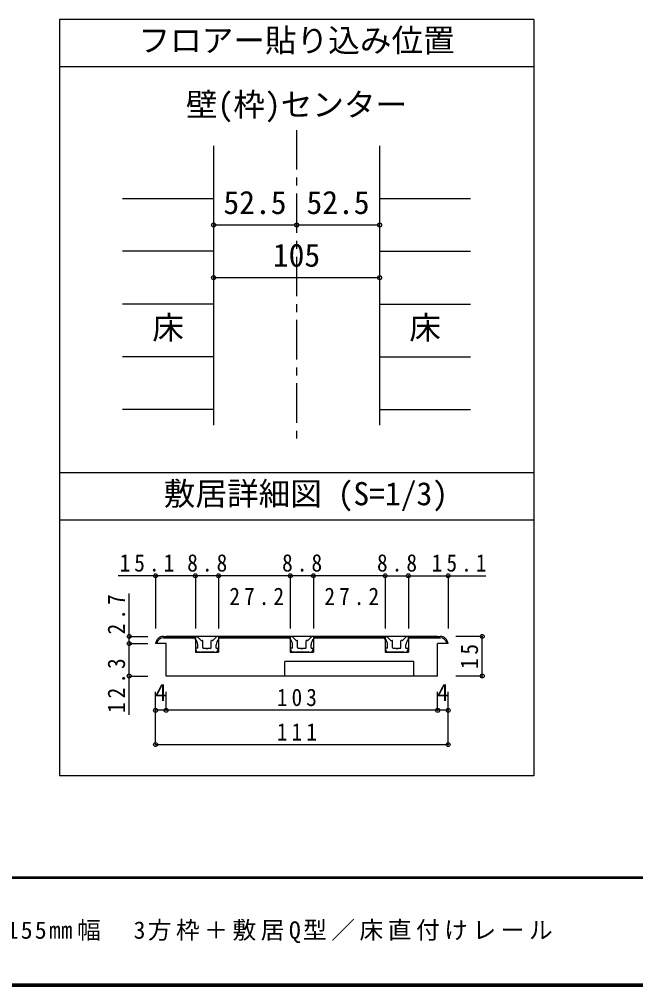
# Model space of a CAD drawing. Units: millimetres at full size, sheet at 1:5, with parts at other scales. Extents: x -973 to 977, y -701 to 696.
# Drawn here: x -394 to -4, y -701 to -90 of the extents above; entities that cross this region are included whole.
import ezdxf
from ezdxf.enums import TextEntityAlignment as Align

# ---------------------------------------------------------------- set-up
doc = ezdxf.new("R2010")
doc.units = ezdxf.units.MM
doc.header["$LTSCALE"] = 5
doc.header["$PDMODE"] = 32
doc.header["$PDSIZE"] = 2.5
doc.linetypes.add('CHAIN1', pattern=[8, 5, -1, 1, -1])
for name, color, linetype in [('0-1_通り芯', 4, 'CHAIN1'), ('0-3_仕上げ', 7, 'Continuous'), ('0-4_枠', 3, 'Continuous'), ('0-A_文字', 3, 'Continuous'), ('0-B_寸法', 7, 'Continuous'), ('2-4_枠', 3, 'Continuous'), ('2-7_金物', 7, 'Continuous'), ('2-B_ﾊｯﾁ', 3, 'Continuous'), ('F-1_枠', 6, 'Continuous'), ('F-A_文字', 7, 'Continuous')]:
    doc.layers.add(name, color=color, linetype=linetype)
doc.styles.add('ＭＳ ゴシック', font='')
doc.styles.get('ＭＳ ゴシック').set_extended_font_data('MS Gothic')

msp = doc.modelspace()

# ---------------------------------------------------------------- linework, layer by layer
at = {"layer": '0-1_通り芯'}
msp.add_line((-218.347, -159.5), (-218.347, -356.007), dxfattribs=at)
at = {"layer": '0-3_仕上げ', "color": 4}
for p, q in [((-328.347, -202.801), (-270.847, -202.801)), ((-165.847, -202.801), (-108.347, -202.801)), ((-270.847, -236.103), (-328.347, -236.103)), ((-165.847, -236.103), (-108.347, -236.103)), ((-270.847, -269.404), (-328.347, -269.404)), ((-165.847, -269.404), (-108.347, -269.404)), ((-270.847, -302.706), (-328.347, -302.706)), ((-165.847, -302.706), (-108.347, -302.706)), ((-270.847, -336.007), (-328.347, -336.007)), ((-165.847, -336.007), (-108.347, -336.007))]:
    msp.add_line(p, q, dxfattribs=at)
at = {"layer": '0-4_枠'}
for p, q in [((-270.847, -169.5), (-270.847, -346.007)), ((-165.847, -169.5), (-165.847, -346.007))]:
    msp.add_line(p, q, dxfattribs=at)
at = {"layer": '0-A_文字'}
for p, q in [((-368.347, -89.5), (-368.347, -567.5)), ((-68.347, -89.5), (-368.347, -89.5)), ((-68.347, -89.5), (-68.347, -567.5)), ((-68.347, -119.5), (-368.347, -119.5)), ((-68.347, -376.007), (-368.347, -376.007)), ((-68.347, -406.007), (-368.347, -406.007)), ((-68.347, -567.5), (-368.347, -567.5))]:
    msp.add_line(p, q, dxfattribs=at)
at = {"layer": '0-B_寸法', "color": 4}
for p, q in [((-270.847, -219.452), (-218.347, -219.452)), ((-218.347, -219.452), (-165.847, -219.452)), ((-270.847, -252.753), (-165.847, -252.753))]:
    msp.add_line(p, q, dxfattribs=at)
at = {"layer": '0-B_寸法'}
for p in [(-270.847, -219.452), (-218.347, -219.452), (-165.847, -219.452), (-270.847, -252.753), (-165.847, -252.753)]:
    msp.add_point(p, dxfattribs=at)
at = {"layer": '2-4_枠'}
for p, q in [((-302.514, -479.502), (-282.347, -479.502)), ((-302.514, -479.502), (-282.347, -479.502)), ((-302.514, -480.335), (-282.347, -480.335)), ((-302.514, -480.335), (-282.347, -480.335)), ((-129.18, -479.502), (-300.847, -479.502)), ((-267.68, -479.502), (-267.68, -489.502)), ((-267.68, -479.502), (-222.347, -479.502)), ((-267.68, -479.502), (-222.347, -479.502)), ((-267.68, -480.335), (-222.347, -480.335)), ((-267.68, -480.335), (-222.347, -480.335)), ((-207.68, -479.502), (-162.347, -479.502)), ((-207.68, -479.502), (-162.347, -479.502)), ((-207.68, -479.502), (-207.68, -489.502)), ((-207.68, -480.335), (-162.347, -480.335)), ((-207.68, -480.335), (-162.347, -480.335)), ((-162.347, -479.502), (-162.347, -489.502)), ((-147.68, -479.502), (-147.68, -489.502)), ((-147.68, -479.502), (-127.514, -479.502)), ((-147.68, -479.502), (-127.514, -479.502)), ((-147.68, -480.335), (-127.514, -480.335)), ((-147.68, -480.335), (-127.514, -480.335)), ((-300.847, -484.002), (-307.514, -484.002)), ((-300.847, -504.502), (-300.847, -484.002)), ((-129.18, -504.502), (-129.18, -484.002)), ((-122.539, -484.002), (-129.18, -484.002)), ((-282.347, -489.502), (-267.68, -489.502)), ((-222.347, -489.502), (-207.68, -489.502)), ((-162.347, -489.502), (-147.68, -489.502)), ((-162.347, -489.502), (-147.68, -489.502)), ((-225.847, -504.502), (-225.847, -495.335)), ((-144.18, -495.335), (-225.847, -495.335)), ((-144.18, -504.502), (-144.18, -495.335)), ((-129.18, -504.502), (-300.847, -504.502)), ((-129.18, -504.502), (-300.847, -504.502))]:
    msp.add_line(p, q, dxfattribs=at)
for points in [[(-282.347, -479.502), (-282.347, -489.502), (-267.68, -489.502)], [(-222.347, -479.502), (-222.347, -489.502), (-207.68, -489.502)]]:
    msp.add_lwpolyline(points, dxfattribs=at)
for centre, major_axis, start_param, end_param in [((-302.514, -484.502), (5, 0), 1.5707963, 3.0414159), ((-302.514, -484.502), (5, 0), 1.5707963, 3.041421), ((-302.514, -484.502), (4.167, 0), 1.5707963, 3.0212916), ((-302.514, -484.502), (4.167, 0), 1.5707963, 3.0212977), ((-127.514, -484.502), (5, 0), 0.1001767, 1.5707963), ((-127.514, -484.502), (4.167, 0), 0.1203011, 1.5707963)]:
    msp.add_ellipse(centre, major_axis=major_axis, ratio=0.999999, start_param=start_param, end_param=end_param, dxfattribs=at)
at = {"layer": '2-7_金物'}
for p, q in [((-282.514, -479.502), (-281.609, -479.502)), ((-282.514, -481.169), (-282.514, -479.502)), ((-282.514, -479.502), (-281.609, -479.502)), ((-278.91, -481.855), (-281.019, -479.746)), ((-278.91, -481.855), (-281.019, -479.746)), ((-278.556, -482.002), (-278.014, -482.002)), ((-278.556, -482.002), (-278.014, -482.002)), ((-277.68, -486.502), (-277.68, -482.335)), ((-272.347, -486.502), (-272.347, -482.335)), ((-271.471, -482.002), (-272.014, -482.002)), ((-271.471, -482.002), (-272.014, -482.002)), ((-271.117, -481.855), (-269.008, -479.746)), ((-271.117, -481.855), (-269.008, -479.746)), ((-267.514, -479.502), (-268.418, -479.502)), ((-222.514, -479.502), (-221.609, -479.502)), ((-222.514, -481.169), (-222.514, -479.502)), ((-222.514, -479.502), (-221.609, -479.502)), ((-218.91, -481.855), (-221.019, -479.746)), ((-218.91, -481.855), (-221.019, -479.746)), ((-218.556, -482.002), (-218.014, -482.002)), ((-218.556, -482.002), (-218.014, -482.002)), ((-217.68, -486.502), (-217.68, -482.335)), ((-212.347, -486.502), (-212.347, -482.335)), ((-211.471, -482.002), (-212.014, -482.002)), ((-211.471, -482.002), (-212.014, -482.002)), ((-211.117, -481.855), (-209.008, -479.746)), ((-211.117, -481.855), (-209.008, -479.746)), ((-207.514, -479.502), (-208.418, -479.502)), ((-162.514, -479.502), (-161.609, -479.502)), ((-162.514, -481.169), (-162.514, -479.502)), ((-162.514, -479.502), (-161.609, -479.502)), ((-158.91, -481.855), (-161.019, -479.746)), ((-158.91, -481.855), (-161.019, -479.746)), ((-158.556, -482.002), (-158.014, -482.002)), ((-158.556, -482.002), (-158.014, -482.002)), ((-157.68, -486.502), (-157.68, -482.335)), ((-152.347, -486.502), (-152.347, -482.335)), ((-151.471, -482.002), (-152.014, -482.002)), ((-151.471, -482.002), (-152.014, -482.002)), ((-151.117, -481.855), (-149.008, -479.746)), ((-151.117, -481.855), (-149.008, -479.746)), ((-147.514, -479.502), (-148.418, -479.502)), ((-281.347, -489.502), (-282.157, -487.458)), ((-281.347, -489.502), (-282.157, -487.458)), ((-280.847, -487.002), (-281.847, -487.002)), ((-280.847, -487.002), (-281.847, -487.002)), ((-280.847, -487.002), (-280.847, -484.895)), ((-275.014, -487.502), (-274.514, -487.002)), ((-275.014, -487.502), (-274.514, -487.002)), ((-274.514, -487.002), (-272.847, -487.002)), ((-274.514, -487.002), (-272.847, -487.002)), ((-269.18, -487.002), (-269.18, -484.895)), ((-269.18, -487.002), (-268.18, -487.002)), ((-269.18, -487.002), (-268.18, -487.002)), ((-268.68, -489.502), (-267.87, -487.458)), ((-268.68, -489.502), (-267.87, -487.458)), ((-221.347, -489.502), (-222.157, -487.458)), ((-221.347, -489.502), (-222.157, -487.458)), ((-220.847, -487.002), (-221.847, -487.002)), ((-220.847, -487.002), (-221.847, -487.002)), ((-220.847, -487.002), (-220.847, -484.895)), ((-215.014, -487.502), (-214.514, -487.002)), ((-215.014, -487.502), (-214.514, -487.002)), ((-214.514, -487.002), (-212.847, -487.002)), ((-214.514, -487.002), (-212.847, -487.002)), ((-209.18, -487.002), (-209.18, -484.895)), ((-209.18, -487.002), (-208.18, -487.002)), ((-209.18, -487.002), (-208.18, -487.002)), ((-208.68, -489.502), (-207.87, -487.458)), ((-208.68, -489.502), (-207.87, -487.458)), ((-161.347, -489.502), (-162.157, -487.458)), ((-161.347, -489.502), (-162.157, -487.458)), ((-160.847, -487.002), (-161.847, -487.002)), ((-160.847, -487.002), (-161.847, -487.002)), ((-160.847, -487.002), (-160.847, -484.895)), ((-155.014, -487.502), (-154.514, -487.002)), ((-155.014, -487.502), (-154.514, -487.002)), ((-154.514, -487.002), (-152.847, -487.002)), ((-154.514, -487.002), (-152.847, -487.002)), ((-149.18, -487.002), (-149.18, -484.895)), ((-149.18, -487.002), (-148.18, -487.002)), ((-149.18, -487.002), (-148.18, -487.002)), ((-148.68, -489.502), (-147.87, -487.458)), ((-148.68, -489.502), (-147.87, -487.458)), ((-279.514, -489.502), (-281.347, -489.502)), ((-279.514, -489.502), (-281.347, -489.502)), ((-279.514, -489.502), (-279.18, -489.168)), ((-279.514, -489.502), (-279.18, -489.168)), ((-279.18, -489.168), (-278.847, -489.502)), ((-279.18, -489.168), (-278.847, -489.502)), ((-271.18, -489.502), (-278.847, -489.502)), ((-271.18, -489.502), (-278.847, -489.502)), ((-270.847, -489.168), (-271.18, -489.502)), ((-270.847, -489.168), (-271.18, -489.502)), ((-270.514, -489.502), (-270.847, -489.168)), ((-270.514, -489.502), (-270.847, -489.168)), ((-270.514, -489.502), (-268.68, -489.502)), ((-270.514, -489.502), (-268.68, -489.502)), ((-219.514, -489.502), (-221.347, -489.502)), ((-219.514, -489.502), (-221.347, -489.502)), ((-219.514, -489.502), (-219.18, -489.168)), ((-219.514, -489.502), (-219.18, -489.168)), ((-219.18, -489.168), (-218.847, -489.502)), ((-219.18, -489.168), (-218.847, -489.502)), ((-211.18, -489.502), (-218.847, -489.502)), ((-211.18, -489.502), (-218.847, -489.502)), ((-210.847, -489.168), (-211.18, -489.502)), ((-210.847, -489.168), (-211.18, -489.502)), ((-210.514, -489.502), (-210.847, -489.168)), ((-210.514, -489.502), (-210.847, -489.168)), ((-210.514, -489.502), (-208.68, -489.502)), ((-210.514, -489.502), (-208.68, -489.502)), ((-159.514, -489.502), (-161.347, -489.502)), ((-159.514, -489.502), (-161.347, -489.502)), ((-159.514, -489.502), (-159.18, -489.168)), ((-159.514, -489.502), (-159.18, -489.168)), ((-159.18, -489.168), (-158.847, -489.502)), ((-159.18, -489.168), (-158.847, -489.502)), ((-151.18, -489.502), (-158.847, -489.502)), ((-151.18, -489.502), (-158.847, -489.502)), ((-150.847, -489.168), (-151.18, -489.502)), ((-150.847, -489.168), (-151.18, -489.502)), ((-150.514, -489.502), (-150.847, -489.168)), ((-150.514, -489.502), (-150.847, -489.168)), ((-150.514, -489.502), (-148.68, -489.502)), ((-150.514, -489.502), (-148.68, -489.502))]:
    msp.add_line(p, q, dxfattribs=at)
for points in [[(-267.514, -481.169), (-267.514, -479.502), (-268.418, -479.502)], [(-207.514, -481.169), (-207.514, -479.502), (-208.418, -479.502)], [(-147.514, -481.169), (-147.514, -479.502), (-148.418, -479.502)], [(-277.18, -487.002), (-275.514, -487.002), (-275.014, -487.502)], [(-277.18, -487.002), (-275.514, -487.002), (-275.014, -487.502)], [(-217.18, -487.002), (-215.514, -487.002), (-215.014, -487.502)], [(-217.18, -487.002), (-215.514, -487.002), (-215.014, -487.502)], [(-157.18, -487.002), (-155.514, -487.002), (-155.014, -487.502)], [(-157.18, -487.002), (-155.514, -487.002), (-155.014, -487.502)]]:
    msp.add_lwpolyline(points, dxfattribs=at)
for centre, major_axis, start_param, end_param in [((-285.847, -484.895), (-5, 0), 3.1415927, 3.9826668), ((-285.847, -484.895), (-5, 0), 3.1415927, 3.9826668), ((-281.609, -480.335), (-0.833, 0), 3.9269908, 4.712389), ((-281.609, -480.335), (-0.833, 0), 3.9269908, 4.712389), ((-278.556, -481.502), (-0.5, 0), 0.7853982, 1.5707963), ((-278.556, -481.502), (-0.5, 0), 0.7853982, 1.5707963), ((-278.014, -482.335), (-0.333, 0), 3.1415927, 4.712389), ((-278.014, -482.335), (-0.333, 0), 3.1415927, 4.712389), ((-272.014, -482.335), (-0.333, 0), 4.712389, 6.2831853), ((-272.014, -482.335), (-0.333, 0), 4.712389, 6.2831853), ((-271.471, -481.502), (-0.5, 0), 1.5707963, 2.3561945), ((-271.471, -481.502), (-0.5, 0), 1.5707963, 2.3561945), ((-264.18, -484.895), (-5, 0), 5.4421111, 6.2831853), ((-264.18, -484.895), (-5, 0), 5.4421111, 6.2831853), ((-268.418, -480.335), (-0.833, 0), 4.712389, 5.4977871), ((-268.418, -480.335), (-0.833, 0), 4.712389, 5.4977871), ((-225.847, -484.895), (-5, 0), 3.1415927, 3.9826668), ((-225.847, -484.895), (-5, 0), 3.1415927, 3.9826668), ((-221.609, -480.335), (-0.833, 0), 3.9269908, 4.712389), ((-221.609, -480.335), (-0.833, 0), 3.9269908, 4.712389), ((-218.556, -481.502), (-0.5, 0), 0.7853982, 1.5707963), ((-218.556, -481.502), (-0.5, 0), 0.7853982, 1.5707963), ((-218.014, -482.335), (-0.333, 0), 3.1415927, 4.712389), ((-218.014, -482.335), (-0.333, 0), 3.1415927, 4.712389), ((-212.014, -482.335), (-0.333, 0), 4.712389, 6.2831853), ((-212.014, -482.335), (-0.333, 0), 4.712389, 6.2831853), ((-211.471, -481.502), (-0.5, 0), 1.5707963, 2.3561945), ((-211.471, -481.502), (-0.5, 0), 1.5707963, 2.3561945), ((-204.18, -484.895), (-5, 0), 5.4421111, 6.2831853), ((-204.18, -484.895), (-5, 0), 5.4421111, 6.2831853), ((-208.418, -480.335), (-0.833, 0), 4.712389, 5.4977871), ((-208.418, -480.335), (-0.833, 0), 4.712389, 5.4977871), ((-165.847, -484.895), (-5, 0), 3.1415927, 3.9826668), ((-165.847, -484.895), (-5, 0), 3.1415927, 3.9826668), ((-161.609, -480.335), (-0.833, 0), 3.9269908, 4.712389), ((-161.609, -480.335), (-0.833, 0), 3.9269908, 4.712389), ((-158.556, -481.502), (-0.5, 0), 0.7853982, 1.5707963), ((-158.556, -481.502), (-0.5, 0), 0.7853982, 1.5707963), ((-158.014, -482.335), (-0.333, 0), 3.1415927, 4.712389), ((-158.014, -482.335), (-0.333, 0), 3.1415927, 4.712389), ((-152.014, -482.335), (-0.333, 0), 4.712389, 6.2831853), ((-152.014, -482.335), (-0.333, 0), 4.712389, 6.2831853), ((-151.471, -481.502), (-0.5, 0), 1.5707963, 2.3561945), ((-151.471, -481.502), (-0.5, 0), 1.5707963, 2.3561945), ((-144.18, -484.895), (-5, 0), 5.4421111, 6.2831853), ((-144.18, -484.895), (-5, 0), 5.4421111, 6.2831853), ((-148.418, -480.335), (-0.833, 0), 4.712389, 5.4977871), ((-148.418, -480.335), (-0.833, 0), 4.712389, 5.4977871), ((-281.847, -487.335), (-0.333, 0), 4.712389, 6.6604557), ((-281.847, -487.335), (-0.333, 0), 4.712389, 6.6604557), ((-277.18, -486.502), (-0.5, 0), 6.2831853, 7.8539816), ((-277.18, -486.502), (-0.5, 0), 6.2831853, 7.8539816), ((-272.847, -486.502), (-0.5, 0), 1.5707963, 3.1415927), ((-272.847, -486.502), (-0.5, 0), 1.5707963, 3.1415927), ((-268.18, -487.335), (-0.333, 0), 2.7643223, 4.712389), ((-268.18, -487.335), (-0.333, 0), 2.7643223, 4.712389), ((-221.847, -487.335), (-0.333, 0), 4.712389, 6.6604557), ((-221.847, -487.335), (-0.333, 0), 4.712389, 6.6604557), ((-217.18, -486.502), (-0.5, 0), 6.2831853, 7.8539816), ((-217.18, -486.502), (-0.5, 0), 6.2831853, 7.8539816), ((-212.847, -486.502), (-0.5, 0), 1.5707963, 3.1415927), ((-212.847, -486.502), (-0.5, 0), 1.5707963, 3.1415927), ((-208.18, -487.335), (-0.333, 0), 2.7643223, 4.712389), ((-208.18, -487.335), (-0.333, 0), 2.7643223, 4.712389), ((-161.847, -487.335), (-0.333, 0), 4.712389, 6.6604557), ((-161.847, -487.335), (-0.333, 0), 4.712389, 6.6604557), ((-157.18, -486.502), (-0.5, 0), 6.2831853, 7.8539816), ((-157.18, -486.502), (-0.5, 0), 6.2831853, 7.8539816), ((-152.847, -486.502), (-0.5, 0), 1.5707963, 3.1415927), ((-152.847, -486.502), (-0.5, 0), 1.5707963, 3.1415927), ((-148.18, -487.335), (-0.333, 0), 2.7643223, 4.712389), ((-148.18, -487.335), (-0.333, 0), 2.7643223, 4.712389)]:
    msp.add_ellipse(centre, major_axis=major_axis, ratio=0.999999, start_param=start_param, end_param=end_param, dxfattribs=at)
at = {"layer": '2-B_ﾊｯﾁ', "color": 4}
for p, q in [((-282.347, -441.168), (-331.205, -441.168)), ((-307.514, -441.168), (-307.514, -474.501)), ((-267.68, -441.168), (-267.68, -474.501)), ((-222.347, -441.168), (-267.68, -441.168)), ((-162.347, -441.168), (-207.68, -441.168)), ((-207.68, -441.168), (-207.68, -474.501)), ((-162.347, -441.168), (-147.68, -441.168)), ((-162.347, -441.168), (-162.347, -474.501)), ((-147.68, -441.168), (-147.68, -474.501)), ((-147.68, -441.168), (-98.687, -441.168)), ((-122.514, -441.168), (-122.514, -474.501)), ((-324.18, -484.002), (-324.18, -452.435)), ((-324.18, -479.502), (-312.514, -479.502)), ((-100.989, -479.502), (-117.656, -479.502)), ((-100.989, -504.502), (-100.989, -479.502)), ((-324.18, -484.002), (-312.514, -484.002)), ((-324.18, -529.063), (-324.18, -484.002)), ((-324.18, -504.502), (-312.514, -504.502)), ((-100.989, -504.502), (-117.656, -504.502)), ((-307.514, -526.168), (-307.514, -514.502)), ((-300.847, -526.168), (-300.847, -514.502)), ((-129.18, -526.168), (-129.18, -514.502)), ((-122.514, -526.168), (-122.514, -514.502)), ((-307.514, -547.835), (-307.514, -526.168)), ((-300.847, -526.168), (-307.514, -526.168)), ((-129.18, -526.168), (-300.847, -526.168)), ((-307.514, -547.835), (-122.514, -547.835))]:
    msp.add_line(p, q, dxfattribs=at)
for points in [[(-267.68, -441.168), (-282.347, -441.168), (-282.347, -474.501)], [(-207.68, -441.168), (-222.347, -441.168), (-222.347, -474.501)], [(-122.514, -547.835), (-122.514, -526.168), (-129.18, -526.168)]]:
    msp.add_lwpolyline(points, dxfattribs=at)
at = {"layer": '2-B_ﾊｯﾁ', "color": 7}
for p in [(-307.514, -441.168), (-282.347, -441.168), (-267.68, -441.168), (-222.347, -441.168), (-207.68, -441.168), (-162.347, -441.168), (-147.68, -441.168), (-122.514, -441.168), (-324.18, -479.502), (-324.18, -484.002), (-100.989, -479.502), (-324.18, -504.502), (-100.989, -504.502), (-307.514, -526.168), (-300.847, -526.168), (-129.18, -526.168), (-122.514, -526.168), (-307.514, -547.835), (-122.514, -547.835)]:
    msp.add_point(p, dxfattribs=at)
at = {"layer": 'F-1_枠'}
for p, q in [((976.653, -631.667), (-973.347, -631.667)), ((976.653, -632.5), (-973.347, -632.5)), ((976.653, -699.167), (-973.347, -699.167)), ((976.653, -700), (-973.347, -700)), ((976.653, -700.833), (-973.347, -700.833))]:
    msp.add_line(p, q, dxfattribs=at)

# ---------------------------------------------------------------- texts
at = {"layer": '0-A_文字', "color": 7, "style": 'ＭＳ ゴシック'}
for s, p in [('フロアー貼り込み位置', (-318.347, -114.5)), ('壁(枠)センター', (-288.347, -155.091)), ('床', (-309.597, -296.055)), ('床', (-147.097, -296.055)), ('敷居詳細図 (S=1/3)', (-302.356, -401.007))]:
    msp.add_text(s, height=14.66, dxfattribs=at).set_placement(p, align=Align.BOTTOM_LEFT)
at = {"layer": '0-B_寸法', "style": 'ＭＳ ゴシック'}
for s, p in [('52.5', (-264.597, -216.952)), ('52.5', (-212.097, -216.952)), ('105', (-233.347, -250.253))]:
    msp.add_text(s, height=14.66, dxfattribs=at).set_placement(p, align=Align.BOTTOM_LEFT)
at = {"layer": '2-B_ﾊｯﾁ', "color": 7, "style": 'ＭＳ ゴシック'}
for p in [(-307.93, -523.668), (-129.597, -523.668)]:
    msp.add_text('4', height=11, dxfattribs=at).set_placement(p, align=Align.BOTTOM_LEFT)
at = {"layer": '2-B_ﾊｯﾁ', "color": 7, "char_height": 11, "attachment_point": 7, "style": 'ＭＳ ゴシック'}
for s, insert in [('\\T1.38;\\W0.9;15.1', (-330.296, -438.668)), ('\\T1.38;\\W0.9;8.8', (-287.514, -438.668)), ('\\T1.38;\\W0.9;8.8', (-227.514, -438.668)), ('\\T1.38;\\W0.9;8.8', (-167.514, -438.668)), ('\\T1.38;\\W0.9;15.1', (-132.902, -438.668)), ('\\T1.38;\\W0.9;27.2', (-260.862, -459.811)), ('\\T1.38;\\W0.9;27.2', (-200.786, -459.811)), ('\\T1.38;\\W0.9;103', (-230.847, -523.668)), ('\\T1.38;\\W0.9;111', (-230.847, -545.335))]:
    msp.add_mtext(s, dxfattribs=dict(at, insert=insert))
at = {"layer": '2-B_ﾊｯﾁ', "color": 7, "char_height": 11, "attachment_point": 7, "rotation": 90, "style": 'ＭＳ ゴシック'}
for s, insert in [('\\T1.38;\\W0.9;2.7', (-326.68, -478.217)), ('\\T1.36;\\W0.9;15', (-103.489, -500.127)), ('\\T1.38;\\W0.9;12.3', (-326.68, -527.956))]:
    msp.add_mtext(s, dxfattribs=dict(at, insert=insert))
at = {"layer": 'F-A_文字', "insert": (-847.938, -673.333), "char_height": 11, "attachment_point": 7, "style": 'ＭＳ ゴシック'}
msp.add_mtext('\\T1.19;ドレタス\u3000H20\\~３枚連動引き戸（レールタイプ）固定枠155㎜幅\u30003方枠＋敷居Q型／床直付けレール', dxfattribs=at)

doc.saveas('drawing.dxf')
